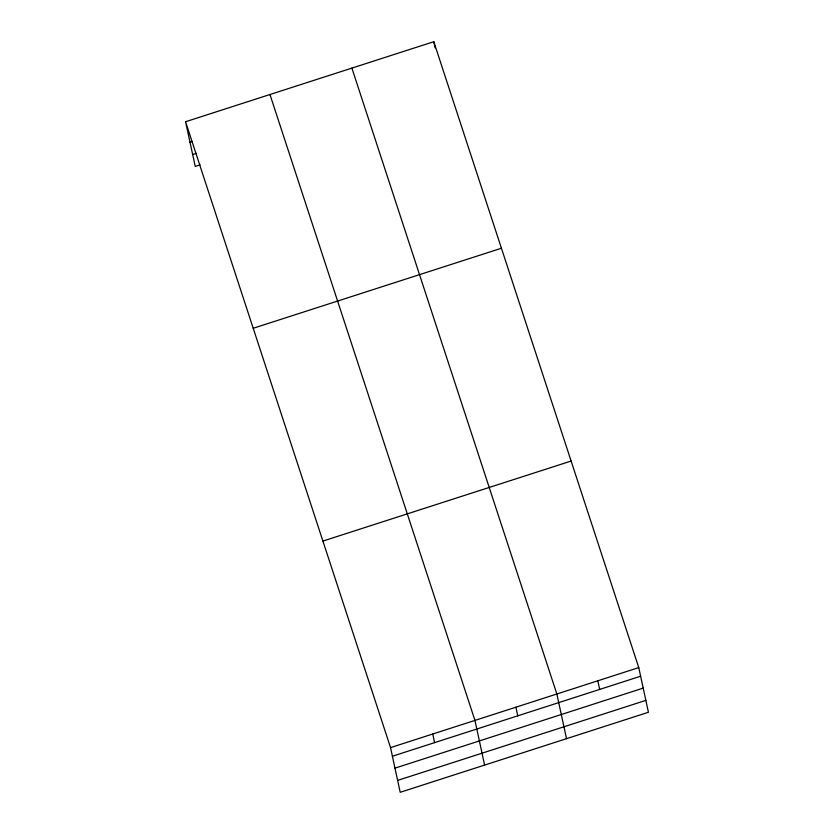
<?xml version="1.0" encoding="UTF-8"?>
<svg xmlns="http://www.w3.org/2000/svg" width="834" height="834" viewBox="0 0 834 834"><rect width="100%" height="100%" fill="white"/><g stroke="black" fill="none" stroke-linecap="round" stroke-linejoin="round"><path stroke-width="1.25" d="M185.575 121.733L433.795 41.7L638.761 667.596L648.425 712.267L400.205 792.3L390.552 747.618L185.575 121.733L195.239 166.404L200.056 164.851M190.016 142.249L192.425 141.467M192.664 154.509L196.282 153.341M253.213 328.273L501.432 248.24M322.904 541.078L571.123 461.046M390.552 747.618L638.761 667.596M392.407 756.24L640.627 676.218M394.982 768.145L643.202 688.113M397.63 780.405L645.85 700.372M351.885 68.107L556.851 694.003L566.515 738.684M269.966 94.523L474.942 720.409L484.606 765.091M597.811 680.794L599.677 689.416M433.795 41.7L435.129 47.861M515.902 707.211L517.758 715.833M432.742 734.014L434.608 742.635"/></g></svg>
